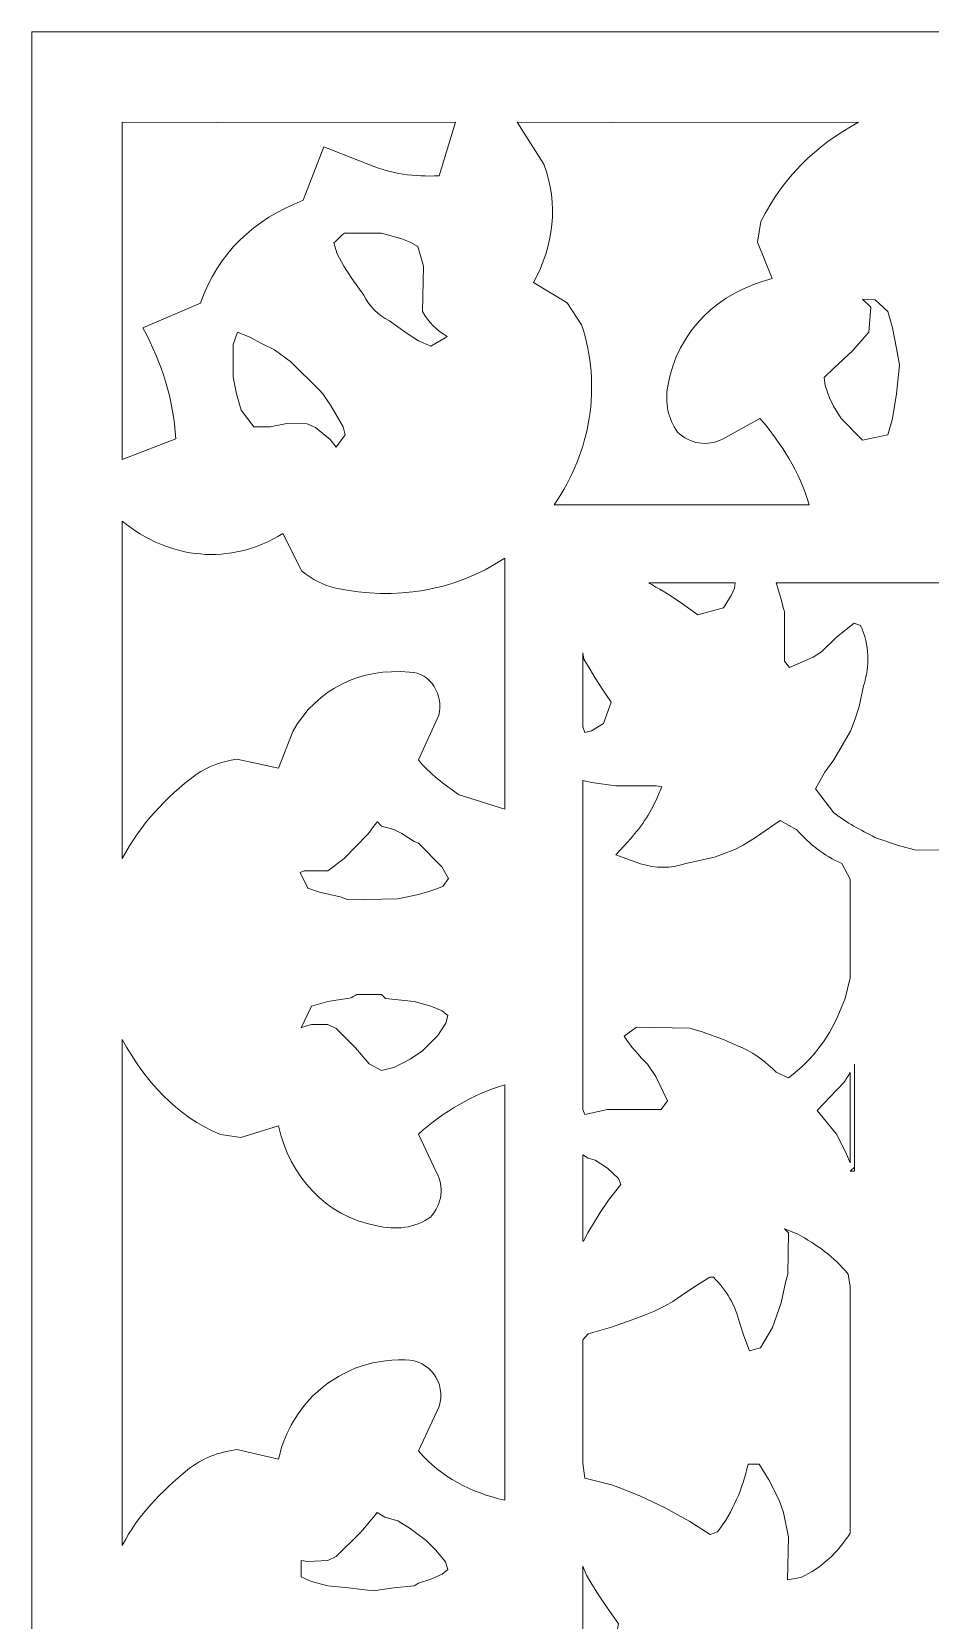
# Model space of a CAD drawing. Header units: centimetres. Extents: x -13.8 to 13.8, y -13.7 to 13.7.
# Drawn here: x -13.763 to -11.254, y 9.235 to 13.671 of the extents above; entities that cross this region are included whole.
import ezdxf

# ---------------------------------------------------------------- set-up
doc = ezdxf.new("R2010")
doc.units = ezdxf.units.CM
doc.header["$MEASUREMENT"] = 0
doc.layers.add('Layer 1', color=7, linetype='Continuous')

msp = doc.modelspace()

# ---------------------------------------------------------------- linework, layer by layer
at = {"layer": 'Layer 1', "lineweight": 0}
msp.add_lwpolyline([(-13.76315, 0.85022), (-0.94195, 0.85022), (-0.94195, 13.67104), (-13.76315, 13.67104), (-13.76315, 0.85022)], close=True, dxfattribs=at)
at = {"layer": 'Layer 1', "color": 7, "lineweight": 0}
for points, knots in [([(-13.51055, 13.41845), (-13.51055, 13.41845), (-13.24785, 13.41731), (-13.24785, 13.41731), (-13.24785, 13.41731), (-13.24785, 13.41731), (-12.57996, 13.41845), (-12.57996, 13.41845), (-12.57996, 13.41845), (-12.57996, 13.41845), (-12.62568, 13.26909), (-12.62568, 13.26909), (-12.62568, 13.26909), (-12.69598, 13.26509), (-12.75675, 13.27404), (-12.82208, 13.29994), (-12.82208, 13.29994), (-12.82208, 13.29994), (-12.94723, 13.34947), (-12.94723, 13.34947), (-12.94723, 13.34947), (-12.94723, 13.34947), (-13.00494, 13.2003), (-13.00494, 13.2003), (-13.00494, 13.2003), (-13.14154, 13.1481), (-13.24365, 13.05266), (-13.29183, 12.91283), (-13.29183, 12.91283), (-13.29183, 12.91283), (-13.45299, 12.84388), (-13.45299, 12.84388), (-13.45299, 12.84388), (-13.39793, 12.7435), (-13.36859, 12.64806), (-13.36078, 12.53376), (-13.36078, 12.53376), (-13.36078, 12.53376), (-13.51051, 12.47642), (-13.51051, 12.47642), (-13.51051, 12.47642), (-13.51051, 12.47642), (-13.5105, 13.41845), (-13.5105, 13.41845), (-13.5105, 13.41845), (-13.5105, 13.41845), (-13.51055, 13.41845), (-13.51055, 13.41845)], [0, 0, 0, 0, 0.0769231, 0.0769231, 0.0769231, 0.0769231, 0.1538462, 0.1538462, 0.1538462, 0.1538462, 0.2307692, 0.2307692, 0.2307692, 0.2307692, 0.3076923, 0.3076923, 0.3076923, 0.3076923, 0.3846154, 0.3846154, 0.3846154, 0.3846154, 0.4615385, 0.4615385, 0.4615385, 0.4615385, 0.5384615, 0.5384615, 0.5384615, 0.5384615, 0.6153846, 0.6153846, 0.6153846, 0.6153846, 0.6923077, 0.6923077, 0.6923077, 0.6923077, 0.7692308, 0.7692308, 0.7692308, 0.7692308, 0.8461538, 0.8461538, 0.8461538, 0.8461538, 1, 1, 1, 1]), ([(-12.40756, 13.41845), (-12.40756, 13.41845), (-12.14504, 13.41731), (-12.14504, 13.41731), (-12.14504, 13.41731), (-12.14504, 13.41731), (-11.4539, 13.41845), (-11.4539, 13.41845), (-11.4539, 13.41845), (-11.5764, 13.35159), (-11.66308, 13.2651), (-11.72708, 13.14109), (-11.72708, 13.14109), (-11.72708, 13.14109), (-11.73623, 13.08375), (-11.73623, 13.08375), (-11.73623, 13.08375), (-11.73623, 13.08375), (-11.69527, 12.98183), (-11.69527, 12.98183), (-11.69527, 12.98183), (-11.84328, 12.94468), (-11.96102, 12.83573), (-11.98674, 12.68121), (-11.98674, 12.68121), (-11.99473, 12.63377), (-11.98674, 12.59244), (-11.95949, 12.55281), (-11.95949, 12.55281), (-11.92443, 12.52005), (-11.87739, 12.51167), (-11.83395, 12.53339), (-11.83395, 12.53339), (-11.83395, 12.53339), (-11.72955, 12.59131), (-11.72955, 12.59131), (-11.72955, 12.59131), (-11.66631, 12.51778), (-11.62038, 12.4433), (-11.59162, 12.35014), (-11.59162, 12.35014), (-11.59162, 12.35014), (-12.3041, 12.34993), (-12.3041, 12.34993), (-12.3041, 12.34993), (-12.2016, 12.49947), (-12.17056, 12.67891), (-12.22753, 12.85266), (-12.22753, 12.85266), (-12.22753, 12.85266), (-12.26772, 12.9142), (-12.26772, 12.9142), (-12.26772, 12.9142), (-12.26772, 12.9142), (-12.36144, 12.9704), (-12.36144, 12.9704), (-12.36144, 12.9704), (-12.30561, 13.07459), (-12.29095, 13.18834), (-12.33305, 13.30092), (-12.33305, 13.30092), (-12.33305, 13.30092), (-12.40756, 13.41845), (-12.40756, 13.41845)], [0, 0, 0, 0, 0.0588235, 0.0588235, 0.0588235, 0.0588235, 0.1176471, 0.1176471, 0.1176471, 0.1176471, 0.1764706, 0.1764706, 0.1764706, 0.1764706, 0.2352941, 0.2352941, 0.2352941, 0.2352941, 0.2941176, 0.2941176, 0.2941176, 0.2941176, 0.3529412, 0.3529412, 0.3529412, 0.3529412, 0.4117647, 0.4117647, 0.4117647, 0.4117647, 0.4705882, 0.4705882, 0.4705882, 0.4705882, 0.5294118, 0.5294118, 0.5294118, 0.5294118, 0.5882353, 0.5882353, 0.5882353, 0.5882353, 0.6470588, 0.6470588, 0.6470588, 0.6470588, 0.7058824, 0.7058824, 0.7058824, 0.7058824, 0.7647059, 0.7647059, 0.7647059, 0.7647059, 0.8235294, 0.8235294, 0.8235294, 0.8235294, 0.8823529, 0.8823529, 0.8823529, 0.8823529, 1, 1, 1, 1]), ([(-12.8901, 13.1083), (-12.8901, 13.1083), (-12.78665, 13.1083), (-12.78665, 13.1083), (-12.78665, 13.1083), (-12.78665, 13.1083), (-12.7295, 13.09269), (-12.7295, 13.09269), (-12.7295, 13.09269), (-12.7295, 13.09269), (-12.70645, 13.08298), (-12.70645, 13.08298), (-12.70645, 13.08298), (-12.70645, 13.08298), (-12.68436, 13.07136), (-12.68436, 13.07136), (-12.68436, 13.07136), (-12.68436, 13.07136), (-12.66893, 13.01611), (-12.66893, 13.01611), (-12.66893, 13.01611), (-12.66893, 13.01611), (-12.6716, 12.89001), (-12.6716, 12.89001), (-12.6716, 12.89001), (-12.65427, 12.85953), (-12.63331, 12.83762), (-12.60283, 12.82029), (-12.60283, 12.82029), (-12.60283, 12.82029), (-12.60855, 12.81629), (-12.60855, 12.81629), (-12.60855, 12.81629), (-12.60855, 12.81629), (-12.64893, 12.79324), (-12.64893, 12.79324), (-12.64893, 12.79324), (-12.64893, 12.79324), (-12.68341, 12.80829), (-12.68341, 12.80829), (-12.68341, 12.80829), (-12.68341, 12.80829), (-12.7177, 12.83001), (-12.7177, 12.83001), (-12.7177, 12.83001), (-12.7177, 12.83001), (-12.764, 12.8639), (-12.764, 12.8639), (-12.764, 12.8639), (-12.79678, 12.88046), (-12.81983, 12.90237), (-12.83562, 12.93571), (-12.83562, 12.93571), (-12.83562, 12.93571), (-12.86914, 12.9818), (-12.86914, 12.9818), (-12.86914, 12.9818), (-12.86914, 12.9818), (-12.89105, 13.01609), (-12.89105, 13.01609), (-12.89105, 13.01609), (-12.89105, 13.01609), (-12.9101, 13.05057), (-12.9101, 13.05057), (-12.9101, 13.05057), (-12.9101, 13.05057), (-12.91904, 13.082), (-12.91904, 13.082), (-12.91904, 13.082), (-12.91905, 13.08201), (-12.89487, 13.10508), (-12.8901, 13.1083)], [0, 0, 0, 0, 0.0526316, 0.0526316, 0.0526316, 0.0526316, 0.1052632, 0.1052632, 0.1052632, 0.1052632, 0.1578947, 0.1578947, 0.1578947, 0.1578947, 0.2105263, 0.2105263, 0.2105263, 0.2105263, 0.2631579, 0.2631579, 0.2631579, 0.2631579, 0.3157895, 0.3157895, 0.3157895, 0.3157895, 0.3684211, 0.3684211, 0.3684211, 0.3684211, 0.4210526, 0.4210526, 0.4210526, 0.4210526, 0.4736842, 0.4736842, 0.4736842, 0.4736842, 0.5263158, 0.5263158, 0.5263158, 0.5263158, 0.5789474, 0.5789474, 0.5789474, 0.5789474, 0.6315789, 0.6315789, 0.6315789, 0.6315789, 0.6842105, 0.6842105, 0.6842105, 0.6842105, 0.7368421, 0.7368421, 0.7368421, 0.7368421, 0.7894737, 0.7894737, 0.7894737, 0.7894737, 0.8421053, 0.8421053, 0.8421053, 0.8421053, 0.8947368, 0.8947368, 0.8947368, 0.8947368, 1, 1, 1, 1]), ([(-11.44249, 12.92447), (-11.44249, 12.92447), (-11.40706, 12.92238), (-11.40706, 12.92238), (-11.40706, 12.92238), (-11.40706, 12.92238), (-11.37182, 12.8896), (-11.37182, 12.8896), (-11.37182, 12.8896), (-11.37182, 12.8896), (-11.35925, 12.84388), (-11.35925, 12.84388), (-11.35925, 12.84388), (-11.35925, 12.84388), (-11.34779, 12.78636), (-11.34779, 12.78636), (-11.34779, 12.78636), (-11.34779, 12.78636), (-11.33922, 12.74045), (-11.33922, 12.74045), (-11.33922, 12.74045), (-11.33922, 12.74045), (-11.34779, 12.65986), (-11.34779, 12.65986), (-11.34779, 12.65986), (-11.34779, 12.65986), (-11.35925, 12.59091), (-11.35925, 12.59091), (-11.35925, 12.59091), (-11.35925, 12.59091), (-11.37182, 12.54501), (-11.37182, 12.54501), (-11.37182, 12.54501), (-11.37182, 12.54501), (-11.44249, 12.53053), (-11.44249, 12.53053), (-11.44249, 12.53053), (-11.44249, 12.53053), (-11.50191, 12.59091), (-11.50191, 12.59091), (-11.50191, 12.59091), (-11.50191, 12.59091), (-11.52382, 12.62539), (-11.52382, 12.62539), (-11.52382, 12.62539), (-11.52382, 12.62539), (-11.53525, 12.64843), (-11.53525, 12.64843), (-11.53525, 12.64843), (-11.53525, 12.64843), (-11.54708, 12.68291), (-11.54708, 12.68291), (-11.54708, 12.68291), (-11.54708, 12.68291), (-11.54972, 12.70503), (-11.54972, 12.70503), (-11.54972, 12.70503), (-11.54972, 12.70503), (-11.52327, 12.73151), (-11.52327, 12.73151), (-11.52327, 12.73151), (-11.52327, 12.73151), (-11.46974, 12.78102), (-11.46974, 12.78102), (-11.46974, 12.78102), (-11.46974, 12.78102), (-11.42516, 12.83226), (-11.42516, 12.83226), (-11.42516, 12.83226), (-11.42516, 12.83226), (-11.41944, 12.90143), (-11.41944, 12.90143), (-11.41944, 12.90143), (-11.41944, 12.90143), (-11.44249, 12.92447), (-11.44249, 12.92447)], [0, 0, 0, 0, 0.05, 0.05, 0.05, 0.05, 0.1, 0.1, 0.1, 0.1, 0.15, 0.15, 0.15, 0.15, 0.2, 0.2, 0.2, 0.2, 0.25, 0.25, 0.25, 0.25, 0.3, 0.3, 0.3, 0.3, 0.35, 0.35, 0.35, 0.35, 0.4, 0.4, 0.4, 0.4, 0.45, 0.45, 0.45, 0.45, 0.5, 0.5, 0.5, 0.5, 0.55, 0.55, 0.55, 0.55, 0.6, 0.6, 0.6, 0.6, 0.65, 0.65, 0.65, 0.65, 0.7, 0.7, 0.7, 0.7, 0.75, 0.75, 0.75, 0.75, 0.8, 0.8, 0.8, 0.8, 0.85, 0.85, 0.85, 0.85, 0.9, 0.9, 0.9, 0.9, 1, 1, 1, 1]), ([(-13.18861, 12.83245), (-13.18861, 12.83245), (-13.1545, 12.81798), (-13.1545, 12.81798), (-13.1545, 12.81798), (-13.1545, 12.81798), (-13.12003, 12.79969), (-13.12003, 12.79969), (-13.12003, 12.79969), (-13.12003, 12.79969), (-13.08555, 12.78255), (-13.08555, 12.78255), (-13.08555, 12.78255), (-13.08555, 12.78255), (-13.03965, 12.74903), (-13.03965, 12.74903), (-13.03965, 12.74903), (-13.03965, 12.74903), (-12.95924, 12.66997), (-12.95924, 12.66997), (-12.95924, 12.66997), (-12.95924, 12.66997), (-12.9503, 12.65986), (-12.9503, 12.65986), (-12.9503, 12.65986), (-12.9503, 12.65986), (-12.92667, 12.62539), (-12.92667, 12.62539), (-12.92667, 12.62539), (-12.92667, 12.62539), (-12.89315, 12.56805), (-12.89315, 12.56805), (-12.89315, 12.56805), (-12.89315, 12.56805), (-12.88801, 12.54501), (-12.88801, 12.54501), (-12.88801, 12.54501), (-12.88801, 12.54501), (-12.91315, 12.51051), (-12.91315, 12.51051), (-12.91315, 12.51051), (-12.91315, 12.51051), (-12.92934, 12.53262), (-12.92934, 12.53262), (-12.92934, 12.53262), (-12.92934, 12.53262), (-12.97067, 12.56615), (-12.97067, 12.56615), (-12.97067, 12.56615), (-12.97067, 12.56615), (-12.99353, 12.57567), (-12.99353, 12.57567), (-12.99353, 12.57567), (-12.99353, 12.57567), (-13.05108, 12.57681), (-13.05108, 12.57681), (-13.05108, 12.57681), (-13.05108, 12.57681), (-13.09698, 12.56805), (-13.09698, 12.56805), (-13.09698, 12.56805), (-13.09698, 12.56805), (-13.1427, 12.56805), (-13.1427, 12.56805), (-13.1427, 12.56805), (-13.1427, 12.56805), (-13.17831, 12.61396), (-13.17831, 12.61396), (-13.17831, 12.61396), (-13.17831, 12.61396), (-13.19165, 12.65986), (-13.19165, 12.65986), (-13.19165, 12.65986), (-13.19165, 12.65986), (-13.20022, 12.70598), (-13.20022, 12.70598), (-13.20022, 12.70598), (-13.20022, 12.70598), (-13.20022, 12.79797), (-13.20022, 12.79797), (-13.20022, 12.79797), (-13.20022, 12.79797), (-13.18861, 12.83245), (-13.18861, 12.83245)], [0, 0, 0, 0, 0.0454545, 0.0454545, 0.0454545, 0.0454545, 0.0909091, 0.0909091, 0.0909091, 0.0909091, 0.1363636, 0.1363636, 0.1363636, 0.1363636, 0.1818182, 0.1818182, 0.1818182, 0.1818182, 0.2272727, 0.2272727, 0.2272727, 0.2272727, 0.2727273, 0.2727273, 0.2727273, 0.2727273, 0.3181818, 0.3181818, 0.3181818, 0.3181818, 0.3636364, 0.3636364, 0.3636364, 0.3636364, 0.4090909, 0.4090909, 0.4090909, 0.4090909, 0.4545455, 0.4545455, 0.4545455, 0.4545455, 0.5, 0.5, 0.5, 0.5, 0.5454545, 0.5454545, 0.5454545, 0.5454545, 0.5909091, 0.5909091, 0.5909091, 0.5909091, 0.6363636, 0.6363636, 0.6363636, 0.6363636, 0.6818182, 0.6818182, 0.6818182, 0.6818182, 0.7272727, 0.7272727, 0.7272727, 0.7272727, 0.7727273, 0.7727273, 0.7727273, 0.7727273, 0.8181818, 0.8181818, 0.8181818, 0.8181818, 0.8636364, 0.8636364, 0.8636364, 0.8636364, 0.9090909, 0.9090909, 0.9090909, 0.9090909, 1, 1, 1, 1]), ([(-13.51055, 12.30421), (-13.37948, 12.19753), (-13.20824, 12.1779), (-13.06229, 12.26973), (-13.06229, 12.26973), (-13.06229, 12.26973), (-13.00895, 12.16419), (-13.00895, 12.16419), (-13.00895, 12.16419), (-12.97924, 12.1417), (-12.94989, 12.1259), (-12.91351, 12.11675), (-12.91351, 12.11675), (-12.74568, 12.08323), (-12.58717, 12.10664), (-12.44202, 12.20076), (-12.44202, 12.20076), (-12.44202, 12.20076), (-12.44202, 11.49972), (-12.44202, 11.49972), (-12.44202, 11.49972), (-12.44202, 11.49972), (-12.56928, 11.54028), (-12.56928, 11.54028), (-12.56928, 11.54028), (-12.61233, 11.56867), (-12.64987, 11.59783), (-12.68321, 11.63762), (-12.68321, 11.63762), (-12.68321, 11.63762), (-12.62606, 11.76203), (-12.62606, 11.76203), (-12.62606, 11.76203), (-12.61217, 11.815), (-12.64739, 11.88263), (-12.70837, 11.88263), (-12.70837, 11.88263), (-12.84363, 11.89464), (-12.96687, 11.8371), (-13.03413, 11.71689), (-13.03413, 11.71689), (-13.03413, 11.71689), (-13.07376, 11.61479), (-13.07376, 11.61479), (-13.07376, 11.61479), (-13.07376, 11.61479), (-13.19073, 11.63937), (-13.19073, 11.63937), (-13.19073, 11.63937), (-13.23341, 11.63289), (-13.26825, 11.61995), (-13.30426, 11.59632), (-13.30426, 11.59632), (-13.39247, 11.53041), (-13.4578, 11.45879), (-13.5104, 11.362), (-13.5104, 11.362), (-13.5104, 11.362), (-13.51055, 12.30421), (-13.51055, 12.30421)], [0, 0, 0, 0, 0.0625, 0.0625, 0.0625, 0.0625, 0.125, 0.125, 0.125, 0.125, 0.1875, 0.1875, 0.1875, 0.1875, 0.25, 0.25, 0.25, 0.25, 0.3125, 0.3125, 0.3125, 0.3125, 0.375, 0.375, 0.375, 0.375, 0.4375, 0.4375, 0.4375, 0.4375, 0.5, 0.5, 0.5, 0.5, 0.5625, 0.5625, 0.5625, 0.5625, 0.625, 0.625, 0.625, 0.625, 0.6875, 0.6875, 0.6875, 0.6875, 0.75, 0.75, 0.75, 0.75, 0.8125, 0.8125, 0.8125, 0.8125, 0.875, 0.875, 0.875, 0.875, 1, 1, 1, 1]), ([(-12.03989, 12.13181), (-12.03989, 12.13181), (-11.79854, 12.13181), (-11.79854, 12.13181), (-11.79854, 12.13181), (-11.79854, 12.13181), (-11.80063, 12.11694), (-11.80063, 12.11694), (-11.80063, 12.11694), (-11.80063, 12.11694), (-11.8092, 12.09694), (-11.8092, 12.09694), (-11.8092, 12.09694), (-11.8092, 12.09694), (-11.83129, 12.06246), (-11.83129, 12.06246), (-11.83129, 12.06246), (-11.83129, 12.06246), (-11.90236, 12.04227), (-11.90236, 12.04227), (-11.90236, 12.04227), (-11.90236, 12.04227), (-11.94808, 12.07561), (-11.94808, 12.07561), (-11.94808, 12.07561), (-11.94808, 12.07561), (-11.98256, 12.0981), (-11.98256, 12.0981), (-11.98256, 12.0981), (-11.98256, 12.0981), (-12.00465, 12.11106), (-12.00465, 12.11106), (-12.00465, 12.11106), (-12.00465, 12.11104), (-12.03322, 12.12876), (-12.03989, 12.13181)], [0, 0, 0, 0, 0.1, 0.1, 0.1, 0.1, 0.2, 0.2, 0.2, 0.2, 0.3, 0.3, 0.3, 0.3, 0.4, 0.4, 0.4, 0.4, 0.5, 0.5, 0.5, 0.5, 0.6, 0.6, 0.6, 0.6, 0.7, 0.7, 0.7, 0.7, 0.8, 0.8, 0.8, 0.8, 1, 1, 1, 1]), ([(-11.68384, 12.13181), (-11.68384, 12.13181), (-10.74145, 12.13181), (-10.74145, 12.13181), (-10.74145, 12.13181), (-10.74145, 12.13181), (-10.74182, 12.10744), (-10.74182, 12.10744), (-10.74182, 12.10744), (-10.74182, 12.10744), (-10.75039, 12.07392), (-10.75039, 12.07392), (-10.75039, 12.07392), (-10.75039, 12.07392), (-10.75915, 12.00497), (-10.75915, 12.00497), (-10.75915, 12.00497), (-10.75915, 12.00497), (-10.75325, 11.90191), (-10.75325, 11.90191), (-10.75325, 11.90191), (-10.75325, 11.90191), (-10.79934, 11.90363), (-10.79934, 11.90363), (-10.79934, 11.90363), (-10.79934, 11.90363), (-10.85668, 11.93773), (-10.85668, 11.93773), (-10.85668, 11.93773), (-10.85668, 11.93773), (-10.9142, 11.98326), (-10.9142, 11.98326), (-10.9142, 11.98326), (-10.9142, 11.98326), (-10.9582, 12.01678), (-10.9582, 12.01678), (-10.9582, 12.01678), (-10.9582, 12.01678), (-10.97897, 11.99373), (-10.97897, 11.99373), (-10.97897, 11.99373), (-10.97897, 11.99373), (-10.98392, 11.90115), (-10.98392, 11.90115), (-10.98392, 11.90115), (-10.98392, 11.90115), (-10.9826, 11.8562), (-10.9826, 11.8562), (-10.9826, 11.8562), (-10.9826, 11.8562), (-10.96868, 11.78685), (-10.96868, 11.78685), (-10.96868, 11.78685), (-10.96868, 11.78685), (-10.95725, 11.75237), (-10.95725, 11.75237), (-10.95725, 11.75237), (-10.95725, 11.75237), (-10.94754, 11.72932), (-10.94754, 11.72932), (-10.94754, 11.72932), (-10.94754, 11.72932), (-10.93307, 11.69484), (-10.93307, 11.69484), (-10.93307, 11.69484), (-10.93307, 11.69484), (-10.91211, 11.66036), (-10.91211, 11.66036), (-10.91211, 11.66036), (-10.91211, 11.66036), (-10.87763, 11.61445), (-10.87763, 11.61445), (-10.87763, 11.61445), (-10.87763, 11.61445), (-10.84257, 11.56873), (-10.84257, 11.56873), (-10.84257, 11.56873), (-10.84257, 11.56873), (-10.85972, 11.52415), (-10.85972, 11.52415), (-10.85972, 11.52415), (-10.92126, 11.46795), (-10.98431, 11.42623), (-11.06337, 11.39919), (-11.06337, 11.39919), (-11.06337, 11.39919), (-11.12089, 11.38662), (-11.12089, 11.38662), (-11.12089, 11.38662), (-11.12089, 11.38662), (-11.29292, 11.3849), (-11.29292, 11.3849), (-11.29292, 11.3849), (-11.29292, 11.3849), (-11.33922, 11.3971), (-11.33922, 11.3971), (-11.33922, 11.3971), (-11.33922, 11.3971), (-11.40799, 11.4211), (-11.40799, 11.4211), (-11.40799, 11.4211), (-11.45046, 11.44301), (-11.48477, 11.46092), (-11.52306, 11.48987), (-11.52306, 11.48987), (-11.52306, 11.48987), (-11.57391, 11.55692), (-11.57391, 11.55692), (-11.57391, 11.55692), (-11.57391, 11.55692), (-11.54801, 11.60322), (-11.54801, 11.60322), (-11.54801, 11.60322), (-11.54801, 11.60322), (-11.52324, 11.6377), (-11.52324, 11.6377), (-11.52324, 11.6377), (-11.52324, 11.6377), (-11.47599, 11.7179), (-11.47599, 11.7179), (-11.47599, 11.7179), (-11.47599, 11.7179), (-11.46361, 11.75238), (-11.46361, 11.75238), (-11.46361, 11.75238), (-11.46361, 11.75238), (-11.45218, 11.78686), (-11.45218, 11.78686), (-11.45218, 11.78686), (-11.45218, 11.78686), (-11.4398, 11.84438), (-11.4398, 11.84438), (-11.4398, 11.84438), (-11.42228, 11.90116), (-11.42228, 11.9581), (-11.44837, 12.01279), (-11.44837, 12.01279), (-11.44837, 12.01279), (-11.46628, 12.01946), (-11.46628, 12.01946), (-11.46628, 12.01946), (-11.46628, 12.01946), (-11.51562, 11.98022), (-11.51562, 11.98022), (-11.51562, 11.98022), (-11.51562, 11.98022), (-11.55753, 11.93887), (-11.55753, 11.93887), (-11.55753, 11.93887), (-11.55753, 11.93887), (-11.58039, 11.92477), (-11.58039, 11.92477), (-11.58039, 11.92477), (-11.58039, 11.92477), (-11.64651, 11.89506), (-11.64651, 11.89506), (-11.64651, 11.89506), (-11.64651, 11.89506), (-11.6608, 11.91334), (-11.6608, 11.91334), (-11.6608, 11.91334), (-11.6608, 11.91334), (-11.6608, 12.05127), (-11.6608, 12.05127), (-11.6608, 12.05127), (-11.6608, 12.05121), (-11.68098, 12.12591), (-11.68384, 12.13181)], [0, 0, 0, 0, 0.0232558, 0.0232558, 0.0232558, 0.0232558, 0.0465116, 0.0465116, 0.0465116, 0.0465116, 0.0697674, 0.0697674, 0.0697674, 0.0697674, 0.0930233, 0.0930233, 0.0930233, 0.0930233, 0.1162791, 0.1162791, 0.1162791, 0.1162791, 0.1395349, 0.1395349, 0.1395349, 0.1395349, 0.1627907, 0.1627907, 0.1627907, 0.1627907, 0.1860465, 0.1860465, 0.1860465, 0.1860465, 0.2093023, 0.2093023, 0.2093023, 0.2093023, 0.2325581, 0.2325581, 0.2325581, 0.2325581, 0.255814, 0.255814, 0.255814, 0.255814, 0.2790698, 0.2790698, 0.2790698, 0.2790698, 0.3023256, 0.3023256, 0.3023256, 0.3023256, 0.3255814, 0.3255814, 0.3255814, 0.3255814, 0.3488372, 0.3488372, 0.3488372, 0.3488372, 0.372093, 0.372093, 0.372093, 0.372093, 0.3953488, 0.3953488, 0.3953488, 0.3953488, 0.4186047, 0.4186047, 0.4186047, 0.4186047, 0.4418605, 0.4418605, 0.4418605, 0.4418605, 0.4651163, 0.4651163, 0.4651163, 0.4651163, 0.4883721, 0.4883721, 0.4883721, 0.4883721, 0.5116279, 0.5116279, 0.5116279, 0.5116279, 0.5348837, 0.5348837, 0.5348837, 0.5348837, 0.5581395, 0.5581395, 0.5581395, 0.5581395, 0.5813953, 0.5813953, 0.5813953, 0.5813953, 0.6046512, 0.6046512, 0.6046512, 0.6046512, 0.627907, 0.627907, 0.627907, 0.627907, 0.6511628, 0.6511628, 0.6511628, 0.6511628, 0.6744186, 0.6744186, 0.6744186, 0.6744186, 0.6976744, 0.6976744, 0.6976744, 0.6976744, 0.7209302, 0.7209302, 0.7209302, 0.7209302, 0.744186, 0.744186, 0.744186, 0.744186, 0.7674419, 0.7674419, 0.7674419, 0.7674419, 0.7906977, 0.7906977, 0.7906977, 0.7906977, 0.8139535, 0.8139535, 0.8139535, 0.8139535, 0.8372093, 0.8372093, 0.8372093, 0.8372093, 0.8604651, 0.8604651, 0.8604651, 0.8604651, 0.8837209, 0.8837209, 0.8837209, 0.8837209, 0.9069767, 0.9069767, 0.9069767, 0.9069767, 0.9302326, 0.9302326, 0.9302326, 0.9302326, 0.9534884, 0.9534884, 0.9534884, 0.9534884, 1, 1, 1, 1]), ([(-12.22354, 11.93636), (-12.22354, 11.93636), (-12.22087, 11.91921), (-12.22087, 11.91921), (-12.22087, 11.91921), (-12.22087, 11.91921), (-12.20391, 11.89024), (-12.20391, 11.89024), (-12.20391, 11.89024), (-12.20391, 11.89024), (-12.1902, 11.8672), (-12.1902, 11.8672), (-12.1902, 11.8672), (-12.1902, 11.8672), (-12.16848, 11.83272), (-12.16848, 11.83272), (-12.16848, 11.83272), (-12.16848, 11.83272), (-12.14525, 11.79825), (-12.14525, 11.79825), (-12.14525, 11.79825), (-12.14525, 11.79825), (-12.16639, 11.73901), (-12.16639, 11.73901), (-12.16639, 11.73901), (-12.16639, 11.73901), (-12.19973, 11.71898), (-12.19973, 11.71898), (-12.19973, 11.71898), (-12.19973, 11.71898), (-12.21801, 11.71403), (-12.21801, 11.71403), (-12.21801, 11.71403), (-12.21801, 11.71403), (-12.22354, 11.72967), (-12.22354, 11.72967), (-12.22354, 11.72967), (-12.22354, 11.72967), (-12.22354, 11.93636), (-12.22354, 11.93636)], [0, 0, 0, 0, 0.0909091, 0.0909091, 0.0909091, 0.0909091, 0.1818182, 0.1818182, 0.1818182, 0.1818182, 0.2727273, 0.2727273, 0.2727273, 0.2727273, 0.3636364, 0.3636364, 0.3636364, 0.3636364, 0.4545455, 0.4545455, 0.4545455, 0.4545455, 0.5454545, 0.5454545, 0.5454545, 0.5454545, 0.6363636, 0.6363636, 0.6363636, 0.6363636, 0.7272727, 0.7272727, 0.7272727, 0.7272727, 0.8181818, 0.8181818, 0.8181818, 0.8181818, 1, 1, 1, 1]), ([(-12.22354, 11.58031), (-12.22354, 11.58031), (-12.19973, 11.57459), (-12.19973, 11.57459), (-12.19973, 11.57459), (-12.19973, 11.57459), (-12.13192, 11.56544), (-12.13192, 11.56544), (-12.13192, 11.56544), (-12.13192, 11.56544), (-12.01876, 11.56488), (-12.01876, 11.56488), (-12.01876, 11.56488), (-12.01876, 11.56488), (-12.00371, 11.56184), (-12.00371, 11.56184), (-12.00371, 11.56184), (-12.00371, 11.56184), (-12.01495, 11.53422), (-12.01495, 11.53422), (-12.01495, 11.53422), (-12.03686, 11.48583), (-12.06239, 11.44754), (-12.0984, 11.40889), (-12.0984, 11.40889), (-12.0984, 11.40889), (-12.13192, 11.37251), (-12.13192, 11.37251), (-12.13192, 11.37251), (-12.13192, 11.37251), (-12.06297, 11.34737), (-12.06297, 11.34737), (-12.06297, 11.34737), (-12.02011, 11.33462), (-11.97952, 11.33345), (-11.93668, 11.34851), (-11.93668, 11.34851), (-11.93668, 11.34851), (-11.85609, 11.36566), (-11.85609, 11.36566), (-11.85609, 11.36566), (-11.85609, 11.36566), (-11.83342, 11.37423), (-11.83342, 11.37423), (-11.83342, 11.37423), (-11.83342, 11.37423), (-11.79894, 11.38738), (-11.79894, 11.38738), (-11.79894, 11.38738), (-11.79894, 11.38738), (-11.77589, 11.39918), (-11.77589, 11.39918), (-11.77589, 11.39918), (-11.77589, 11.39918), (-11.74141, 11.4209), (-11.74141, 11.4209), (-11.74141, 11.4209), (-11.74141, 11.4209), (-11.67246, 11.46797), (-11.67246, 11.46797), (-11.67246, 11.46797), (-11.67246, 11.46797), (-11.62655, 11.44225), (-11.62655, 11.44225), (-11.62655, 11.44225), (-11.58998, 11.40206), (-11.55093, 11.37026), (-11.50082, 11.34814), (-11.50082, 11.34814), (-11.50082, 11.34814), (-11.47701, 11.3047), (-11.47701, 11.3047), (-11.47701, 11.3047), (-11.47701, 11.3047), (-11.47701, 11.02906), (-11.47701, 11.02906), (-11.47701, 11.02906), (-11.47701, 11.02906), (-11.49148, 10.97114), (-11.49148, 10.97114), (-11.49148, 10.97114), (-11.49148, 10.97114), (-11.50024, 10.94828), (-11.50024, 10.94828), (-11.50024, 10.94828), (-11.53321, 10.86578), (-11.57853, 10.8031), (-11.64923, 10.74921), (-11.64923, 10.74921), (-11.64923, 10.74921), (-11.68389, 10.76522), (-11.68389, 10.76522), (-11.68389, 10.76522), (-11.71188, 10.79361), (-11.74009, 10.81438), (-11.7757, 10.83229), (-11.7757, 10.83229), (-11.7757, 10.83229), (-11.81036, 10.84772), (-11.81036, 10.84772), (-11.81036, 10.84772), (-11.81036, 10.84772), (-11.83341, 10.85743), (-11.83341, 10.85743), (-11.83341, 10.85743), (-11.83341, 10.85743), (-11.89056, 10.87839), (-11.89056, 10.87839), (-11.89056, 10.87839), (-11.89056, 10.87839), (-11.92504, 10.8881), (-11.92504, 10.8881), (-11.92504, 10.8881), (-11.92504, 10.8881), (-12.07419, 10.89114), (-12.07419, 10.89114), (-12.07419, 10.89114), (-12.07419, 10.89114), (-12.10888, 10.86561), (-12.10888, 10.86561), (-12.10888, 10.86561), (-12.08869, 10.83703), (-12.06829, 10.8115), (-12.04297, 10.7875), (-12.04297, 10.7875), (-12.04297, 10.7875), (-12.01992, 10.75284), (-12.01992, 10.75284), (-12.01992, 10.75284), (-12.01992, 10.75284), (-11.98753, 10.68503), (-11.98753, 10.68503), (-11.98753, 10.68503), (-11.98753, 10.68503), (-12.00544, 10.66122), (-12.00544, 10.66122), (-12.00544, 10.66122), (-12.00544, 10.66122), (-12.15461, 10.6612), (-12.15461, 10.6612), (-12.15461, 10.6612), (-12.15461, 10.6612), (-12.21803, 10.64673), (-12.21803, 10.64673), (-12.21803, 10.64673), (-12.21803, 10.64673), (-12.22356, 10.6612), (-12.22356, 10.6612), (-12.22356, 10.6612), (-12.22356, 10.6612), (-12.22356, 11.58031), (-12.22356, 11.58031), (-12.22356, 11.58031), (-12.22356, 11.58031), (-12.22354, 11.58031), (-12.22354, 11.58031)], [0, 0, 0, 0, 0.025, 0.025, 0.025, 0.025, 0.05, 0.05, 0.05, 0.05, 0.075, 0.075, 0.075, 0.075, 0.1, 0.1, 0.1, 0.1, 0.125, 0.125, 0.125, 0.125, 0.15, 0.15, 0.15, 0.15, 0.175, 0.175, 0.175, 0.175, 0.2, 0.2, 0.2, 0.2, 0.225, 0.225, 0.225, 0.225, 0.25, 0.25, 0.25, 0.25, 0.275, 0.275, 0.275, 0.275, 0.3, 0.3, 0.3, 0.3, 0.325, 0.325, 0.325, 0.325, 0.35, 0.35, 0.35, 0.35, 0.375, 0.375, 0.375, 0.375, 0.4, 0.4, 0.4, 0.4, 0.425, 0.425, 0.425, 0.425, 0.45, 0.45, 0.45, 0.45, 0.475, 0.475, 0.475, 0.475, 0.5, 0.5, 0.5, 0.5, 0.525, 0.525, 0.525, 0.525, 0.55, 0.55, 0.55, 0.55, 0.575, 0.575, 0.575, 0.575, 0.6, 0.6, 0.6, 0.6, 0.625, 0.625, 0.625, 0.625, 0.65, 0.65, 0.65, 0.65, 0.675, 0.675, 0.675, 0.675, 0.7, 0.7, 0.7, 0.7, 0.725, 0.725, 0.725, 0.725, 0.75, 0.75, 0.75, 0.75, 0.775, 0.775, 0.775, 0.775, 0.8, 0.8, 0.8, 0.8, 0.825, 0.825, 0.825, 0.825, 0.85, 0.85, 0.85, 0.85, 0.875, 0.875, 0.875, 0.875, 0.9, 0.9, 0.9, 0.9, 0.925, 0.925, 0.925, 0.925, 0.95, 0.95, 0.95, 0.95, 1, 1, 1, 1]), ([(-12.79808, 11.46524), (-12.79808, 11.46524), (-12.78665, 11.45249), (-12.78665, 11.45249), (-12.78665, 11.45249), (-12.78665, 11.45249), (-12.75217, 11.44315), (-12.75217, 11.44315), (-12.75217, 11.44315), (-12.75217, 11.44315), (-12.7295, 11.43172), (-12.7295, 11.43172), (-12.7295, 11.43172), (-12.7295, 11.43172), (-12.69502, 11.40981), (-12.69502, 11.40981), (-12.69502, 11.40981), (-12.69502, 11.40981), (-12.6834, 11.40486), (-12.6834, 11.40486), (-12.6834, 11.40486), (-12.6834, 11.40486), (-12.61749, 11.33877), (-12.61749, 11.33877), (-12.61749, 11.33877), (-12.61749, 11.33877), (-12.59921, 11.30638), (-12.59921, 11.30638), (-12.59921, 11.30638), (-12.59921, 11.30638), (-12.6154, 11.28389), (-12.6154, 11.28389), (-12.6154, 11.28389), (-12.6154, 11.28389), (-12.64892, 11.27188), (-12.64892, 11.27188), (-12.64892, 11.27188), (-12.64892, 11.27188), (-12.6834, 11.26122), (-12.6834, 11.26122), (-12.6834, 11.26122), (-12.6834, 11.26122), (-12.74095, 11.24939), (-12.74095, 11.24939), (-12.74095, 11.24939), (-12.74095, 11.24939), (-12.8783, 11.24711), (-12.8783, 11.24711), (-12.8783, 11.24711), (-12.8783, 11.24711), (-12.90193, 11.25531), (-12.90193, 11.25531), (-12.90193, 11.25531), (-12.90193, 11.25531), (-12.95908, 11.26806), (-12.95908, 11.26806), (-12.95908, 11.26806), (-12.95908, 11.26806), (-12.99242, 11.27949), (-12.99242, 11.27949), (-12.99242, 11.27949), (-12.99242, 11.27949), (-13.01356, 11.32254), (-13.01356, 11.32254), (-13.01356, 11.32254), (-13.01356, 11.32254), (-13.00213, 11.3273), (-13.00213, 11.3273), (-13.00213, 11.3273), (-13.00213, 11.3273), (-12.93603, 11.32731), (-12.93603, 11.32731), (-12.93603, 11.32731), (-12.93603, 11.32731), (-12.89012, 11.36179), (-12.89012, 11.36179), (-12.89012, 11.36179), (-12.89012, 11.36179), (-12.8244, 11.42981), (-12.8244, 11.42981), (-12.8244, 11.42981), (-12.82438, 11.42981), (-12.80284, 11.45876), (-12.79808, 11.46524)], [0, 0, 0, 0, 0.0454545, 0.0454545, 0.0454545, 0.0454545, 0.0909091, 0.0909091, 0.0909091, 0.0909091, 0.1363636, 0.1363636, 0.1363636, 0.1363636, 0.1818182, 0.1818182, 0.1818182, 0.1818182, 0.2272727, 0.2272727, 0.2272727, 0.2272727, 0.2727273, 0.2727273, 0.2727273, 0.2727273, 0.3181818, 0.3181818, 0.3181818, 0.3181818, 0.3636364, 0.3636364, 0.3636364, 0.3636364, 0.4090909, 0.4090909, 0.4090909, 0.4090909, 0.4545455, 0.4545455, 0.4545455, 0.4545455, 0.5, 0.5, 0.5, 0.5, 0.5454545, 0.5454545, 0.5454545, 0.5454545, 0.5909091, 0.5909091, 0.5909091, 0.5909091, 0.6363636, 0.6363636, 0.6363636, 0.6363636, 0.6818182, 0.6818182, 0.6818182, 0.6818182, 0.7272727, 0.7272727, 0.7272727, 0.7272727, 0.7727273, 0.7727273, 0.7727273, 0.7727273, 0.8181818, 0.8181818, 0.8181818, 0.8181818, 0.8636364, 0.8636364, 0.8636364, 0.8636364, 0.9090909, 0.9090909, 0.9090909, 0.9090909, 1, 1, 1, 1]), ([(-12.8556, 10.98272), (-12.8556, 10.98272), (-12.78665, 10.98272), (-12.78665, 10.98272), (-12.78665, 10.98272), (-12.78665, 10.98272), (-12.77503, 10.97129), (-12.77503, 10.97129), (-12.77503, 10.97129), (-12.77503, 10.97129), (-12.69502, 10.96272), (-12.69502, 10.96272), (-12.69502, 10.96272), (-12.69502, 10.96272), (-12.64893, 10.94997), (-12.64893, 10.94997), (-12.64893, 10.94997), (-12.64893, 10.94997), (-12.61654, 10.93663), (-12.61654, 10.93663), (-12.61654, 10.93663), (-12.61654, 10.93663), (-12.60093, 10.92348), (-12.60093, 10.92348), (-12.60093, 10.92348), (-12.60093, 10.92348), (-12.60683, 10.90215), (-12.60683, 10.90215), (-12.60683, 10.90215), (-12.60683, 10.90215), (-12.62892, 10.86767), (-12.62892, 10.86767), (-12.62892, 10.86767), (-12.62892, 10.86767), (-12.67197, 10.82481), (-12.67197, 10.82481), (-12.67197, 10.82481), (-12.67197, 10.82481), (-12.70645, 10.80139), (-12.70645, 10.80139), (-12.70645, 10.80139), (-12.70645, 10.80139), (-12.7295, 10.78938), (-12.7295, 10.78938), (-12.7295, 10.78938), (-12.7295, 10.78938), (-12.75217, 10.77872), (-12.75217, 10.77872), (-12.75217, 10.77872), (-12.75217, 10.77872), (-12.78665, 10.77015), (-12.78665, 10.77015), (-12.78665, 10.77015), (-12.78665, 10.77015), (-12.82113, 10.78843), (-12.82113, 10.78843), (-12.82113, 10.78843), (-12.82113, 10.78843), (-12.85865, 10.8332), (-12.85865, 10.8332), (-12.85865, 10.8332), (-12.85865, 10.8332), (-12.91313, 10.88694), (-12.91313, 10.88694), (-12.91313, 10.88694), (-12.91313, 10.88694), (-12.93618, 10.89837), (-12.93618, 10.89837), (-12.93618, 10.89837), (-12.93618, 10.89837), (-12.98207, 10.89837), (-12.98207, 10.89837), (-12.98207, 10.89837), (-12.98207, 10.89837), (-13.00207, 10.89284), (-13.00207, 10.89284), (-13.00207, 10.89284), (-13.00207, 10.89284), (-13.01064, 10.88903), (-13.01064, 10.88903), (-13.01064, 10.88903), (-13.01064, 10.88903), (-12.98206, 10.94999), (-12.98206, 10.94999), (-12.98206, 10.94999), (-12.98206, 10.94999), (-12.93615, 10.96274), (-12.93615, 10.96274), (-12.93615, 10.96274), (-12.93615, 10.96274), (-12.87119, 10.97303), (-12.87119, 10.97303), (-12.87119, 10.97303), (-12.87124, 10.97298), (-12.86039, 10.97965), (-12.8556, 10.98272)], [0, 0, 0, 0, 0.04, 0.04, 0.04, 0.04, 0.08, 0.08, 0.08, 0.08, 0.12, 0.12, 0.12, 0.12, 0.16, 0.16, 0.16, 0.16, 0.2, 0.2, 0.2, 0.2, 0.24, 0.24, 0.24, 0.24, 0.28, 0.28, 0.28, 0.28, 0.32, 0.32, 0.32, 0.32, 0.36, 0.36, 0.36, 0.36, 0.4, 0.4, 0.4, 0.4, 0.44, 0.44, 0.44, 0.44, 0.48, 0.48, 0.48, 0.48, 0.52, 0.52, 0.52, 0.52, 0.56, 0.56, 0.56, 0.56, 0.6, 0.6, 0.6, 0.6, 0.64, 0.64, 0.64, 0.64, 0.68, 0.68, 0.68, 0.68, 0.72, 0.72, 0.72, 0.72, 0.76, 0.76, 0.76, 0.76, 0.8, 0.8, 0.8, 0.8, 0.84, 0.84, 0.84, 0.84, 0.88, 0.88, 0.88, 0.88, 0.92, 0.92, 0.92, 0.92, 1, 1, 1, 1]), ([(-13.51055, 10.85659), (-13.44787, 10.74152), (-13.35968, 10.64267), (-13.23604, 10.59121), (-13.23604, 10.59121), (-13.23604, 10.59121), (-13.17926, 10.58322), (-13.17926, 10.58322), (-13.17926, 10.58322), (-13.17926, 10.58322), (-13.07372, 10.61523), (-13.07372, 10.61523), (-13.07372, 10.61523), (-13.04284, 10.47616), (-12.94455, 10.36263), (-12.79977, 10.33633), (-12.79977, 10.33633), (-12.74833, 10.32453), (-12.69272, 10.32852), (-12.64872, 10.36147), (-12.64872, 10.36147), (-12.61747, 10.39822), (-12.60985, 10.44376), (-12.63329, 10.4872), (-12.63329, 10.4872), (-12.63329, 10.4872), (-12.6834, 10.59216), (-12.6834, 10.59216), (-12.6834, 10.59216), (-12.61006, 10.65674), (-12.53595, 10.70114), (-12.44205, 10.73009), (-12.44205, 10.73009), (-12.44205, 10.73009), (-12.44205, 9.56957), (-12.44205, 9.56957), (-12.44205, 9.56957), (-12.5373, 9.59206), (-12.61808, 9.63299), (-12.68322, 9.70768), (-12.68322, 9.70768), (-12.68322, 9.70768), (-12.62512, 9.83188), (-12.62512, 9.83188), (-12.62512, 9.83188), (-12.60588, 9.89723), (-12.65026, 9.96161), (-12.71979, 9.96161), (-12.71979, 9.96161), (-12.82189, 9.9637), (-12.90439, 9.93094), (-12.97831, 9.86102), (-12.97831, 9.86102), (-13.02744, 9.809), (-13.05832, 9.75471), (-13.07375, 9.68481), (-13.07375, 9.68481), (-13.07375, 9.68481), (-13.19072, 9.71129), (-13.19072, 9.71129), (-13.19072, 9.71129), (-13.24253, 9.70425), (-13.28597, 9.68748), (-13.32711, 9.65528), (-13.32711, 9.65528), (-13.4018, 9.59413), (-13.46485, 9.52974), (-13.51039, 9.44364), (-13.51039, 9.44364), (-13.51039, 9.44364), (-13.51055, 10.85659), (-13.51055, 10.85659)], [0, 0, 0, 0, 0.0526316, 0.0526316, 0.0526316, 0.0526316, 0.1052632, 0.1052632, 0.1052632, 0.1052632, 0.1578947, 0.1578947, 0.1578947, 0.1578947, 0.2105263, 0.2105263, 0.2105263, 0.2105263, 0.2631579, 0.2631579, 0.2631579, 0.2631579, 0.3157895, 0.3157895, 0.3157895, 0.3157895, 0.3684211, 0.3684211, 0.3684211, 0.3684211, 0.4210526, 0.4210526, 0.4210526, 0.4210526, 0.4736842, 0.4736842, 0.4736842, 0.4736842, 0.5263158, 0.5263158, 0.5263158, 0.5263158, 0.5789474, 0.5789474, 0.5789474, 0.5789474, 0.6315789, 0.6315789, 0.6315789, 0.6315789, 0.6842105, 0.6842105, 0.6842105, 0.6842105, 0.7368421, 0.7368421, 0.7368421, 0.7368421, 0.7894737, 0.7894737, 0.7894737, 0.7894737, 0.8421053, 0.8421053, 0.8421053, 0.8421053, 0.8947368, 0.8947368, 0.8947368, 0.8947368, 1, 1, 1, 1]), ([(-11.47696, 10.76457), (-11.47696, 10.76457), (-11.47696, 10.51197), (-11.47696, 10.51197), (-11.47696, 10.51197), (-11.47696, 10.51197), (-11.48762, 10.53636), (-11.48762, 10.53636), (-11.48762, 10.53636), (-11.48762, 10.53636), (-11.4981, 10.5575), (-11.4981, 10.5575), (-11.4981, 10.5575), (-11.4981, 10.5575), (-11.51562, 10.59179), (-11.51562, 10.59179), (-11.51562, 10.59179), (-11.51562, 10.59179), (-11.56896, 10.65807), (-11.56896, 10.65807), (-11.56896, 10.65807), (-11.56896, 10.65807), (-11.53448, 10.69522), (-11.53448, 10.69522), (-11.53448, 10.69522), (-11.53448, 10.69522), (-11.49313, 10.73827), (-11.49313, 10.73827), (-11.49313, 10.73827), (-11.49316, 10.7383), (-11.48077, 10.7583), (-11.47696, 10.76457)], [0, 0, 0, 0, 0.1111111, 0.1111111, 0.1111111, 0.1111111, 0.2222222, 0.2222222, 0.2222222, 0.2222222, 0.3333333, 0.3333333, 0.3333333, 0.3333333, 0.4444444, 0.4444444, 0.4444444, 0.4444444, 0.5555556, 0.5555556, 0.5555556, 0.5555556, 0.6666667, 0.6666667, 0.6666667, 0.6666667, 0.7777778, 0.7777778, 0.7777778, 0.7777778, 1, 1, 1, 1]), ([(-12.22354, 10.53465), (-12.22354, 10.53465), (-12.20944, 10.52494), (-12.20944, 10.52494), (-12.20944, 10.52494), (-12.20944, 10.52494), (-12.18943, 10.51922), (-12.18943, 10.51922), (-12.18943, 10.51922), (-12.18943, 10.51922), (-12.15496, 10.49713), (-12.15496, 10.49713), (-12.15496, 10.49713), (-12.15496, 10.49713), (-12.12429, 10.46856), (-12.12429, 10.46856), (-12.12429, 10.46856), (-12.12429, 10.46856), (-12.11781, 10.45197), (-12.11781, 10.45197), (-12.11781, 10.45197), (-12.11781, 10.45197), (-12.15192, 10.40815), (-12.15192, 10.40815), (-12.15192, 10.40815), (-12.15192, 10.40815), (-12.17591, 10.37368), (-12.17591, 10.37368), (-12.17591, 10.37368), (-12.17591, 10.37368), (-12.21039, 10.31616), (-12.21039, 10.31616), (-12.21039, 10.31616), (-12.21039, 10.31616), (-12.22182, 10.29311), (-12.22182, 10.29311), (-12.22182, 10.29311), (-12.22182, 10.29311), (-12.22354, 10.29348), (-12.22354, 10.29348), (-12.22354, 10.29348), (-12.22354, 10.29348), (-12.22354, 10.53465), (-12.22354, 10.53465)], [0, 0, 0, 0, 0.0833333, 0.0833333, 0.0833333, 0.0833333, 0.1666667, 0.1666667, 0.1666667, 0.1666667, 0.25, 0.25, 0.25, 0.25, 0.3333333, 0.3333333, 0.3333333, 0.3333333, 0.4166667, 0.4166667, 0.4166667, 0.4166667, 0.5, 0.5, 0.5, 0.5, 0.5833333, 0.5833333, 0.5833333, 0.5833333, 0.6666667, 0.6666667, 0.6666667, 0.6666667, 0.75, 0.75, 0.75, 0.75, 0.8333333, 0.8333333, 0.8333333, 0.8333333, 1, 1, 1, 1]), ([(-11.6608, 10.32796), (-11.6608, 10.32796), (-11.62556, 10.31349), (-11.62556, 10.31349), (-11.62556, 10.31349), (-11.56955, 10.28396), (-11.52364, 10.25044), (-11.48287, 10.20147), (-11.48287, 10.20147), (-11.48287, 10.20147), (-11.47697, 10.16718), (-11.47697, 10.16718), (-11.47697, 10.16718), (-11.47697, 10.16718), (-11.47697, 9.47794), (-11.47697, 9.47794), (-11.47697, 9.47794), (-11.51298, 9.42328), (-11.55566, 9.38232), (-11.61471, 9.35393), (-11.61471, 9.35393), (-11.61471, 9.35393), (-11.65244, 9.34763), (-11.65244, 9.34763), (-11.65244, 9.34763), (-11.65244, 9.34763), (-11.6494, 9.46632), (-11.6494, 9.46632), (-11.6494, 9.46632), (-11.6494, 9.46632), (-11.66387, 9.53509), (-11.66387, 9.53509), (-11.66387, 9.53509), (-11.66387, 9.53509), (-11.6753, 9.56957), (-11.6753, 9.56957), (-11.6753, 9.56957), (-11.6753, 9.56957), (-11.70483, 9.62691), (-11.70483, 9.62691), (-11.70483, 9.62691), (-11.70483, 9.62691), (-11.73169, 9.67091), (-11.73169, 9.67091), (-11.73169, 9.67091), (-11.73169, 9.67091), (-11.76234, 9.67089), (-11.76234, 9.67089), (-11.76234, 9.67089), (-11.77872, 9.60003), (-11.80348, 9.53963), (-11.84751, 9.48153), (-11.84751, 9.48153), (-11.84751, 9.48153), (-11.86865, 9.47372), (-11.86865, 9.47372), (-11.86865, 9.47372), (-11.86865, 9.47372), (-11.92503, 9.51029), (-11.92503, 9.51029), (-11.92503, 9.51029), (-11.92503, 9.51029), (-11.99398, 9.54858), (-11.99398, 9.54858), (-11.99398, 9.54858), (-11.99398, 9.54858), (-12.06293, 9.58097), (-12.06293, 9.58097), (-12.06293, 9.58097), (-12.06293, 9.58097), (-12.12048, 9.60402), (-12.12048, 9.60402), (-12.12048, 9.60402), (-12.12048, 9.60402), (-12.14353, 9.61259), (-12.14353, 9.61259), (-12.14353, 9.61259), (-12.14353, 9.61259), (-12.21801, 9.63164), (-12.21801, 9.63164), (-12.21801, 9.63164), (-12.21801, 9.63164), (-12.22354, 9.67299), (-12.22354, 9.67299), (-12.22354, 9.67299), (-12.22354, 9.67299), (-12.22354, 10.01761), (-12.22354, 10.01761), (-12.22354, 10.01761), (-12.22354, 10.01761), (-12.20944, 10.03457), (-12.20944, 10.03457), (-12.20944, 10.03457), (-12.20944, 10.03457), (-12.14353, 10.05285), (-12.14353, 10.05285), (-12.14353, 10.05285), (-12.14353, 10.05285), (-12.08601, 10.07381), (-12.08601, 10.07381), (-12.08601, 10.07381), (-12.08601, 10.07381), (-12.05153, 10.08656), (-12.05153, 10.08656), (-12.05153, 10.08656), (-12.01401, 10.10122), (-11.98086, 10.11723), (-11.94808, 10.14181), (-11.94808, 10.14181), (-11.94808, 10.14181), (-11.91379, 10.16523), (-11.91379, 10.16523), (-11.91379, 10.16523), (-11.91379, 10.16523), (-11.8696, 10.19267), (-11.8696, 10.19267), (-11.8696, 10.19267), (-11.8696, 10.19267), (-11.85931, 10.19265), (-11.85931, 10.19265), (-11.85931, 10.19265), (-11.82158, 10.15513), (-11.79835, 10.11513), (-11.78541, 10.06348), (-11.78541, 10.06348), (-11.78541, 10.06348), (-11.77379, 10.029), (-11.77379, 10.029), (-11.77379, 10.029), (-11.77379, 10.029), (-11.75855, 9.9869), (-11.75855, 9.9869), (-11.75855, 9.9869), (-11.75855, 9.9869), (-11.72788, 9.99566), (-11.72788, 9.99566), (-11.72788, 9.99566), (-11.72788, 9.99566), (-11.69454, 10.05204), (-11.69454, 10.05204), (-11.69454, 10.05204), (-11.69454, 10.05204), (-11.68216, 10.08652), (-11.68216, 10.08652), (-11.68216, 10.08652), (-11.68216, 10.08652), (-11.67033, 10.121), (-11.67033, 10.121), (-11.67033, 10.121), (-11.67033, 10.121), (-11.65795, 10.17815), (-11.65795, 10.17815), (-11.65795, 10.17815), (-11.65795, 10.17815), (-11.65147, 10.20138), (-11.65147, 10.20138), (-11.65147, 10.20138), (-11.65147, 10.20138), (-11.64938, 10.31645), (-11.64938, 10.31645), (-11.64938, 10.31645), (-11.64938, 10.31645), (-11.6608, 10.32796), (-11.6608, 10.32796)], [0, 0, 0, 0, 0.0238095, 0.0238095, 0.0238095, 0.0238095, 0.047619, 0.047619, 0.047619, 0.047619, 0.0714286, 0.0714286, 0.0714286, 0.0714286, 0.0952381, 0.0952381, 0.0952381, 0.0952381, 0.1190476, 0.1190476, 0.1190476, 0.1190476, 0.1428571, 0.1428571, 0.1428571, 0.1428571, 0.1666667, 0.1666667, 0.1666667, 0.1666667, 0.1904762, 0.1904762, 0.1904762, 0.1904762, 0.2142857, 0.2142857, 0.2142857, 0.2142857, 0.2380952, 0.2380952, 0.2380952, 0.2380952, 0.2619048, 0.2619048, 0.2619048, 0.2619048, 0.2857143, 0.2857143, 0.2857143, 0.2857143, 0.3095238, 0.3095238, 0.3095238, 0.3095238, 0.3333333, 0.3333333, 0.3333333, 0.3333333, 0.3571429, 0.3571429, 0.3571429, 0.3571429, 0.3809524, 0.3809524, 0.3809524, 0.3809524, 0.4047619, 0.4047619, 0.4047619, 0.4047619, 0.4285714, 0.4285714, 0.4285714, 0.4285714, 0.452381, 0.452381, 0.452381, 0.452381, 0.4761905, 0.4761905, 0.4761905, 0.4761905, 0.5, 0.5, 0.5, 0.5, 0.5238095, 0.5238095, 0.5238095, 0.5238095, 0.547619, 0.547619, 0.547619, 0.547619, 0.5714286, 0.5714286, 0.5714286, 0.5714286, 0.5952381, 0.5952381, 0.5952381, 0.5952381, 0.6190476, 0.6190476, 0.6190476, 0.6190476, 0.6428571, 0.6428571, 0.6428571, 0.6428571, 0.6666667, 0.6666667, 0.6666667, 0.6666667, 0.6904762, 0.6904762, 0.6904762, 0.6904762, 0.7142857, 0.7142857, 0.7142857, 0.7142857, 0.7380952, 0.7380952, 0.7380952, 0.7380952, 0.7619048, 0.7619048, 0.7619048, 0.7619048, 0.7857143, 0.7857143, 0.7857143, 0.7857143, 0.8095238, 0.8095238, 0.8095238, 0.8095238, 0.8333333, 0.8333333, 0.8333333, 0.8333333, 0.8571429, 0.8571429, 0.8571429, 0.8571429, 0.8809524, 0.8809524, 0.8809524, 0.8809524, 0.9047619, 0.9047619, 0.9047619, 0.9047619, 0.9285714, 0.9285714, 0.9285714, 0.9285714, 0.952381, 0.952381, 0.952381, 0.952381, 1, 1, 1, 1]), ([(-12.79808, 9.53511), (-12.79808, 9.53511), (-12.77712, 9.52236), (-12.77712, 9.52236), (-12.77712, 9.52236), (-12.77712, 9.52236), (-12.74092, 9.51207), (-12.74092, 9.51207), (-12.74092, 9.51207), (-12.74092, 9.51207), (-12.70644, 9.49072), (-12.70644, 9.49072), (-12.70644, 9.49072), (-12.70644, 9.49072), (-12.66128, 9.45738), (-12.66128, 9.45738), (-12.66128, 9.45738), (-12.66128, 9.45738), (-12.63442, 9.43071), (-12.63442, 9.43071), (-12.63442, 9.43071), (-12.63442, 9.43071), (-12.60756, 9.39737), (-12.60756, 9.39737), (-12.60756, 9.39737), (-12.60756, 9.39737), (-12.60089, 9.37623), (-12.60089, 9.37623), (-12.60089, 9.37623), (-12.60089, 9.37623), (-12.6165, 9.36289), (-12.6165, 9.36289), (-12.6165, 9.36289), (-12.6165, 9.36289), (-12.64889, 9.34937), (-12.64889, 9.34937), (-12.64889, 9.34937), (-12.64889, 9.34937), (-12.68337, 9.33813), (-12.68337, 9.33813), (-12.68337, 9.33813), (-12.68337, 9.33813), (-12.69499, 9.33109), (-12.69499, 9.33109), (-12.69499, 9.33109), (-12.69499, 9.33109), (-12.75214, 9.32537), (-12.75214, 9.32537), (-12.75214, 9.32537), (-12.75214, 9.32537), (-12.80948, 9.31698), (-12.80948, 9.31698), (-12.80948, 9.31698), (-12.80948, 9.31698), (-12.87864, 9.32537), (-12.87864, 9.32537), (-12.87864, 9.32537), (-12.87864, 9.32537), (-12.93616, 9.33109), (-12.93616, 9.33109), (-12.93616, 9.33109), (-12.93616, 9.33109), (-12.98207, 9.34289), (-12.98207, 9.34289), (-12.98207, 9.34289), (-12.98207, 9.34289), (-13.01065, 9.35604), (-13.01065, 9.35604), (-13.01065, 9.35604), (-13.01065, 9.35604), (-13.01065, 9.4012), (-13.01065, 9.4012), (-13.01065, 9.4012), (-13.01065, 9.4012), (-12.99237, 9.39911), (-12.99237, 9.39911), (-12.99237, 9.39911), (-12.99237, 9.39911), (-12.93617, 9.4012), (-12.93617, 9.4012), (-12.93617, 9.4012), (-12.93617, 9.4012), (-12.91312, 9.41244), (-12.91312, 9.41244), (-12.91312, 9.41244), (-12.91312, 9.41244), (-12.847, 9.47758), (-12.847, 9.47758), (-12.847, 9.47758), (-12.84703, 9.47756), (-12.80321, 9.52862), (-12.79808, 9.53511)], [0, 0, 0, 0, 0.0416667, 0.0416667, 0.0416667, 0.0416667, 0.0833333, 0.0833333, 0.0833333, 0.0833333, 0.125, 0.125, 0.125, 0.125, 0.1666667, 0.1666667, 0.1666667, 0.1666667, 0.2083333, 0.2083333, 0.2083333, 0.2083333, 0.25, 0.25, 0.25, 0.25, 0.2916667, 0.2916667, 0.2916667, 0.2916667, 0.3333333, 0.3333333, 0.3333333, 0.3333333, 0.375, 0.375, 0.375, 0.375, 0.4166667, 0.4166667, 0.4166667, 0.4166667, 0.4583333, 0.4583333, 0.4583333, 0.4583333, 0.5, 0.5, 0.5, 0.5, 0.5416667, 0.5416667, 0.5416667, 0.5416667, 0.5833333, 0.5833333, 0.5833333, 0.5833333, 0.625, 0.625, 0.625, 0.625, 0.6666667, 0.6666667, 0.6666667, 0.6666667, 0.7083333, 0.7083333, 0.7083333, 0.7083333, 0.75, 0.75, 0.75, 0.75, 0.7916667, 0.7916667, 0.7916667, 0.7916667, 0.8333333, 0.8333333, 0.8333333, 0.8333333, 0.875, 0.875, 0.875, 0.875, 0.9166667, 0.9166667, 0.9166667, 0.9166667, 1, 1, 1, 1]), ([(-12.22354, 9.38593), (-12.22354, 9.38593), (-12.21325, 9.3608), (-12.21325, 9.3608), (-12.21325, 9.3608), (-12.21325, 9.3608), (-12.20182, 9.33984), (-12.20182, 9.33984), (-12.20182, 9.33984), (-12.20182, 9.33984), (-12.17972, 9.30537), (-12.17972, 9.30537), (-12.17972, 9.30537), (-12.17972, 9.30537), (-12.15668, 9.27087), (-12.15668, 9.27087), (-12.15668, 9.27087), (-12.15668, 9.27087), (-12.12429, 9.22496), (-12.12429, 9.22496), (-12.12429, 9.22496), (-12.12429, 9.22496), (-12.13287, 9.18152), (-12.13287, 9.18152), (-12.13287, 9.18152), (-12.13287, 9.18152), (-12.16639, 9.15887), (-12.16639, 9.15887), (-12.16639, 9.15887), (-12.16639, 9.15887), (-12.18943, 9.14649), (-12.18943, 9.14649), (-12.18943, 9.14649), (-12.18943, 9.14649), (-12.21801, 9.14096), (-12.21801, 9.14096), (-12.21801, 9.14096), (-12.21801, 9.14096), (-12.22354, 9.15601), (-12.22354, 9.15601), (-12.22354, 9.15601), (-12.22354, 9.15601), (-12.22354, 9.38593), (-12.22354, 9.38593)], [0, 0, 0, 0, 0.0833333, 0.0833333, 0.0833333, 0.0833333, 0.1666667, 0.1666667, 0.1666667, 0.1666667, 0.25, 0.25, 0.25, 0.25, 0.3333333, 0.3333333, 0.3333333, 0.3333333, 0.4166667, 0.4166667, 0.4166667, 0.4166667, 0.5, 0.5, 0.5, 0.5, 0.5833333, 0.5833333, 0.5833333, 0.5833333, 0.6666667, 0.6666667, 0.6666667, 0.6666667, 0.75, 0.75, 0.75, 0.75, 0.8333333, 0.8333333, 0.8333333, 0.8333333, 1, 1, 1, 1])]:
    msp.add_open_spline(points, degree=3, knots=knots, dxfattribs=at)
at = {"layer": 'Layer 1', "color": 251, "lineweight": 0}
msp.add_open_spline([(-11.46535, 10.78764), (-11.46535, 10.78764), (-11.46535, 10.48874), (-11.46535, 10.48874), (-11.46535, 10.48874), (-11.46535, 10.48874), (-11.47696, 10.48874), (-11.47696, 10.48874), (-11.47696, 10.48874), (-11.47696, 10.48874), (-11.46535, 10.50017), (-11.46535, 10.50017), (-11.46535, 10.50017), (-11.46535, 10.50017), (-11.46535, 10.78764), (-11.46535, 10.78764)], degree=3, knots=[0, 0, 0, 0, 0.2, 0.2, 0.2, 0.2, 0.4, 0.4, 0.4, 0.4, 0.6, 0.6, 0.6, 0.6, 1, 1, 1, 1], dxfattribs=at)

doc.saveas('drawing.dxf')
